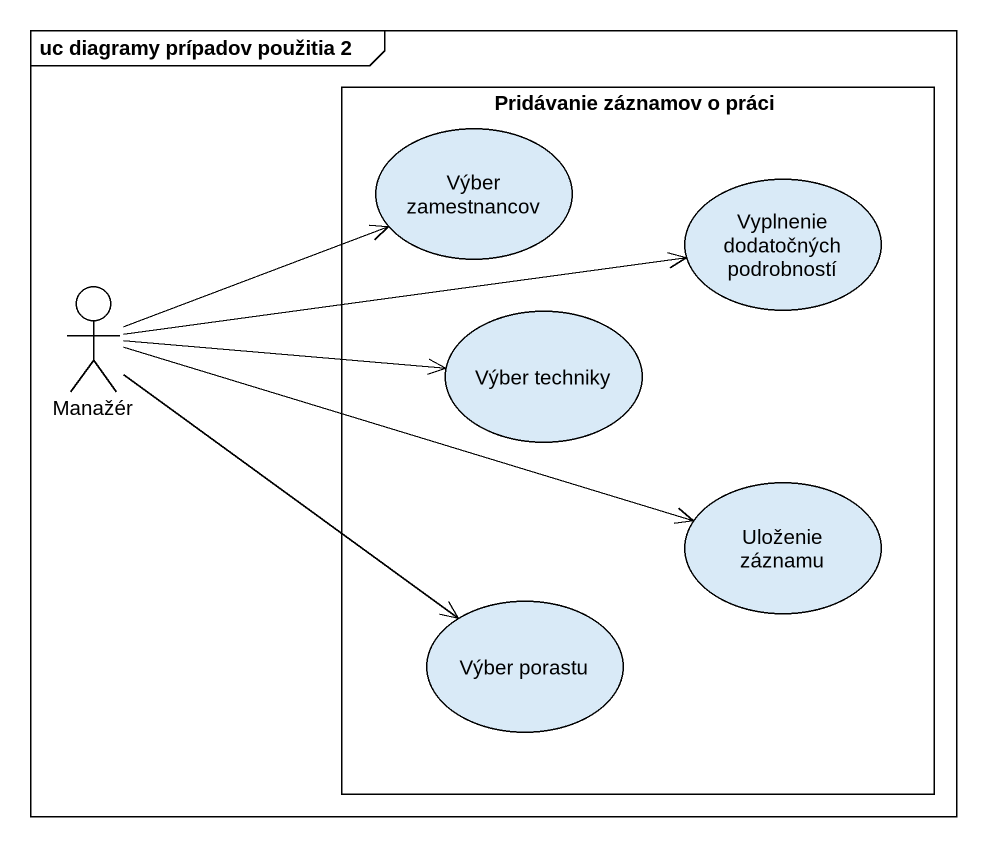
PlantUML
@startuml
mainframe uc diagramy prípadov použitia 2
rectangle "Pridávanie záznamov o práci" as Pridávanie_záznamov_o_práci {
  usecase "Výber zamestnancov" as Výber_zamestnancov
  usecase "Vyplnenie dodatočných podrobností" as Vyplnenie_dodatočných
  usecase "Výber techniky" as Výber_techniky
  usecase "Uloženie záznamu" as Uloženie_záznamu
  usecase "Výber porastu" as Výber_porastu
}
actor Manažér
Manažér -right-> Výber_zamestnancov
Manažér -right-> Vyplnenie_dodatočných
Manažér -right-> Výber_techniky
Manažér -right-> Uloženie_záznamu
Manažér --> Výber_porastu
@enduml
